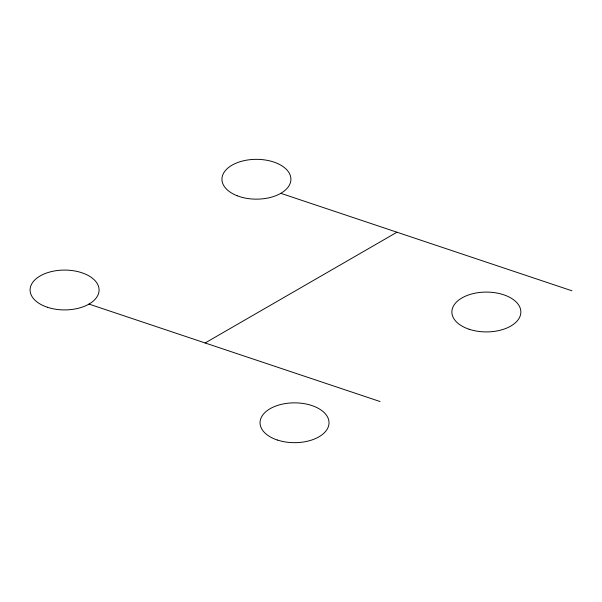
<?xml version="1.0" encoding="UTF-8"?>
<svg xmlns="http://www.w3.org/2000/svg" width="602" height="602" viewBox="0 0 602 602"><rect width="100%" height="100%" fill="white"/><g stroke="black" fill="none" stroke-linecap="round" stroke-linejoin="round"><path stroke-width="0.9" d="M205.131 342.967L396.966 232.214M280.81 193.325L571.9 290.781M88.976 304.078L380.065 401.534M277.289 440.002A34.487 19.911 0 0 0 329.023 422.754A34.487 19.911 0 0 0 277.289 405.515A34.487 19.911 0 0 0 277.289 440.002M47.347 307.246A34.487 19.911 0 0 0 99.082 289.998A34.487 19.911 0 0 0 47.347 272.751A34.487 19.911 0 0 0 47.347 307.246M469.124 329.249A34.487 19.911 0 0 0 520.858 312.002A34.487 19.911 0 0 0 469.124 294.754A34.487 19.911 0 0 0 469.124 329.249M237.098 195.733A34.487 19.911 0 0 0 290.826 180.668A34.487 19.911 0 0 0 241.357 161.336A34.487 19.911 0 0 0 237.098 195.733"/></g></svg>
